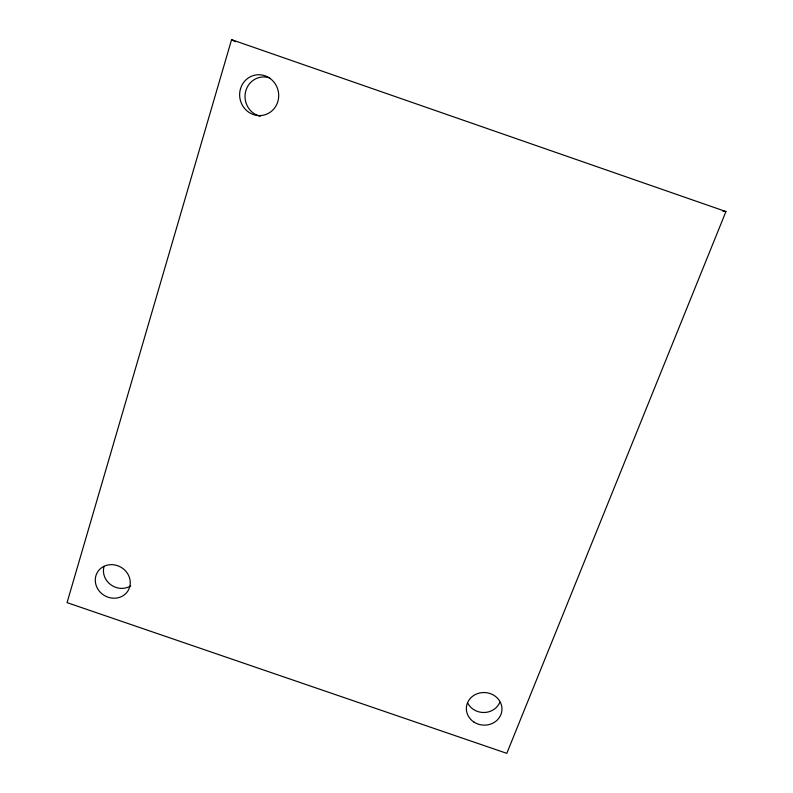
<?xml version="1.0" encoding="UTF-8"?>
<svg xmlns="http://www.w3.org/2000/svg" width="793" height="793" viewBox="0 0 793 793"><rect width="100%" height="100%" fill="white"/><g stroke="black" fill="none" stroke-linecap="round" stroke-linejoin="round"><path stroke-width="1.19" d="M231.586 39.65L67.058 602.621L506.796 753.35L725.942 211.562L231.586 39.65L235.343 41.722M722.542 210.938L725.942 211.562M499.848 702.182A17.406 15.979 4.4 0 1 484.315 712.491A17.406 15.979 4.4 0 1 467.781 703.163M130.716 585.858A17.476 16.058 30.9 0 1 110.822 584.758A17.476 16.058 30.9 0 1 104.052 566.361M260.302 116.293A19.944 19.022 78.3 0 1 245.622 91.532A19.944 19.022 78.3 0 1 269.789 77.972M473.936 722.066A17.813 16.306 4.5 0 0 501.89 710.488A17.813 16.306 4.5 0 0 476.633 693.954A17.813 16.306 4.5 0 0 473.936 722.066M97.48 588.446A17.882 16.385 30.8 0 0 127.792 591.142A17.882 16.385 30.8 0 0 113.062 564.715A17.882 16.385 30.8 0 0 97.48 588.446M240.527 88.647A20.469 19.498 78 0 0 263.415 115.183A20.469 19.498 78 0 0 273.575 81.659A20.469 19.498 78 0 0 240.527 88.647"/></g></svg>
